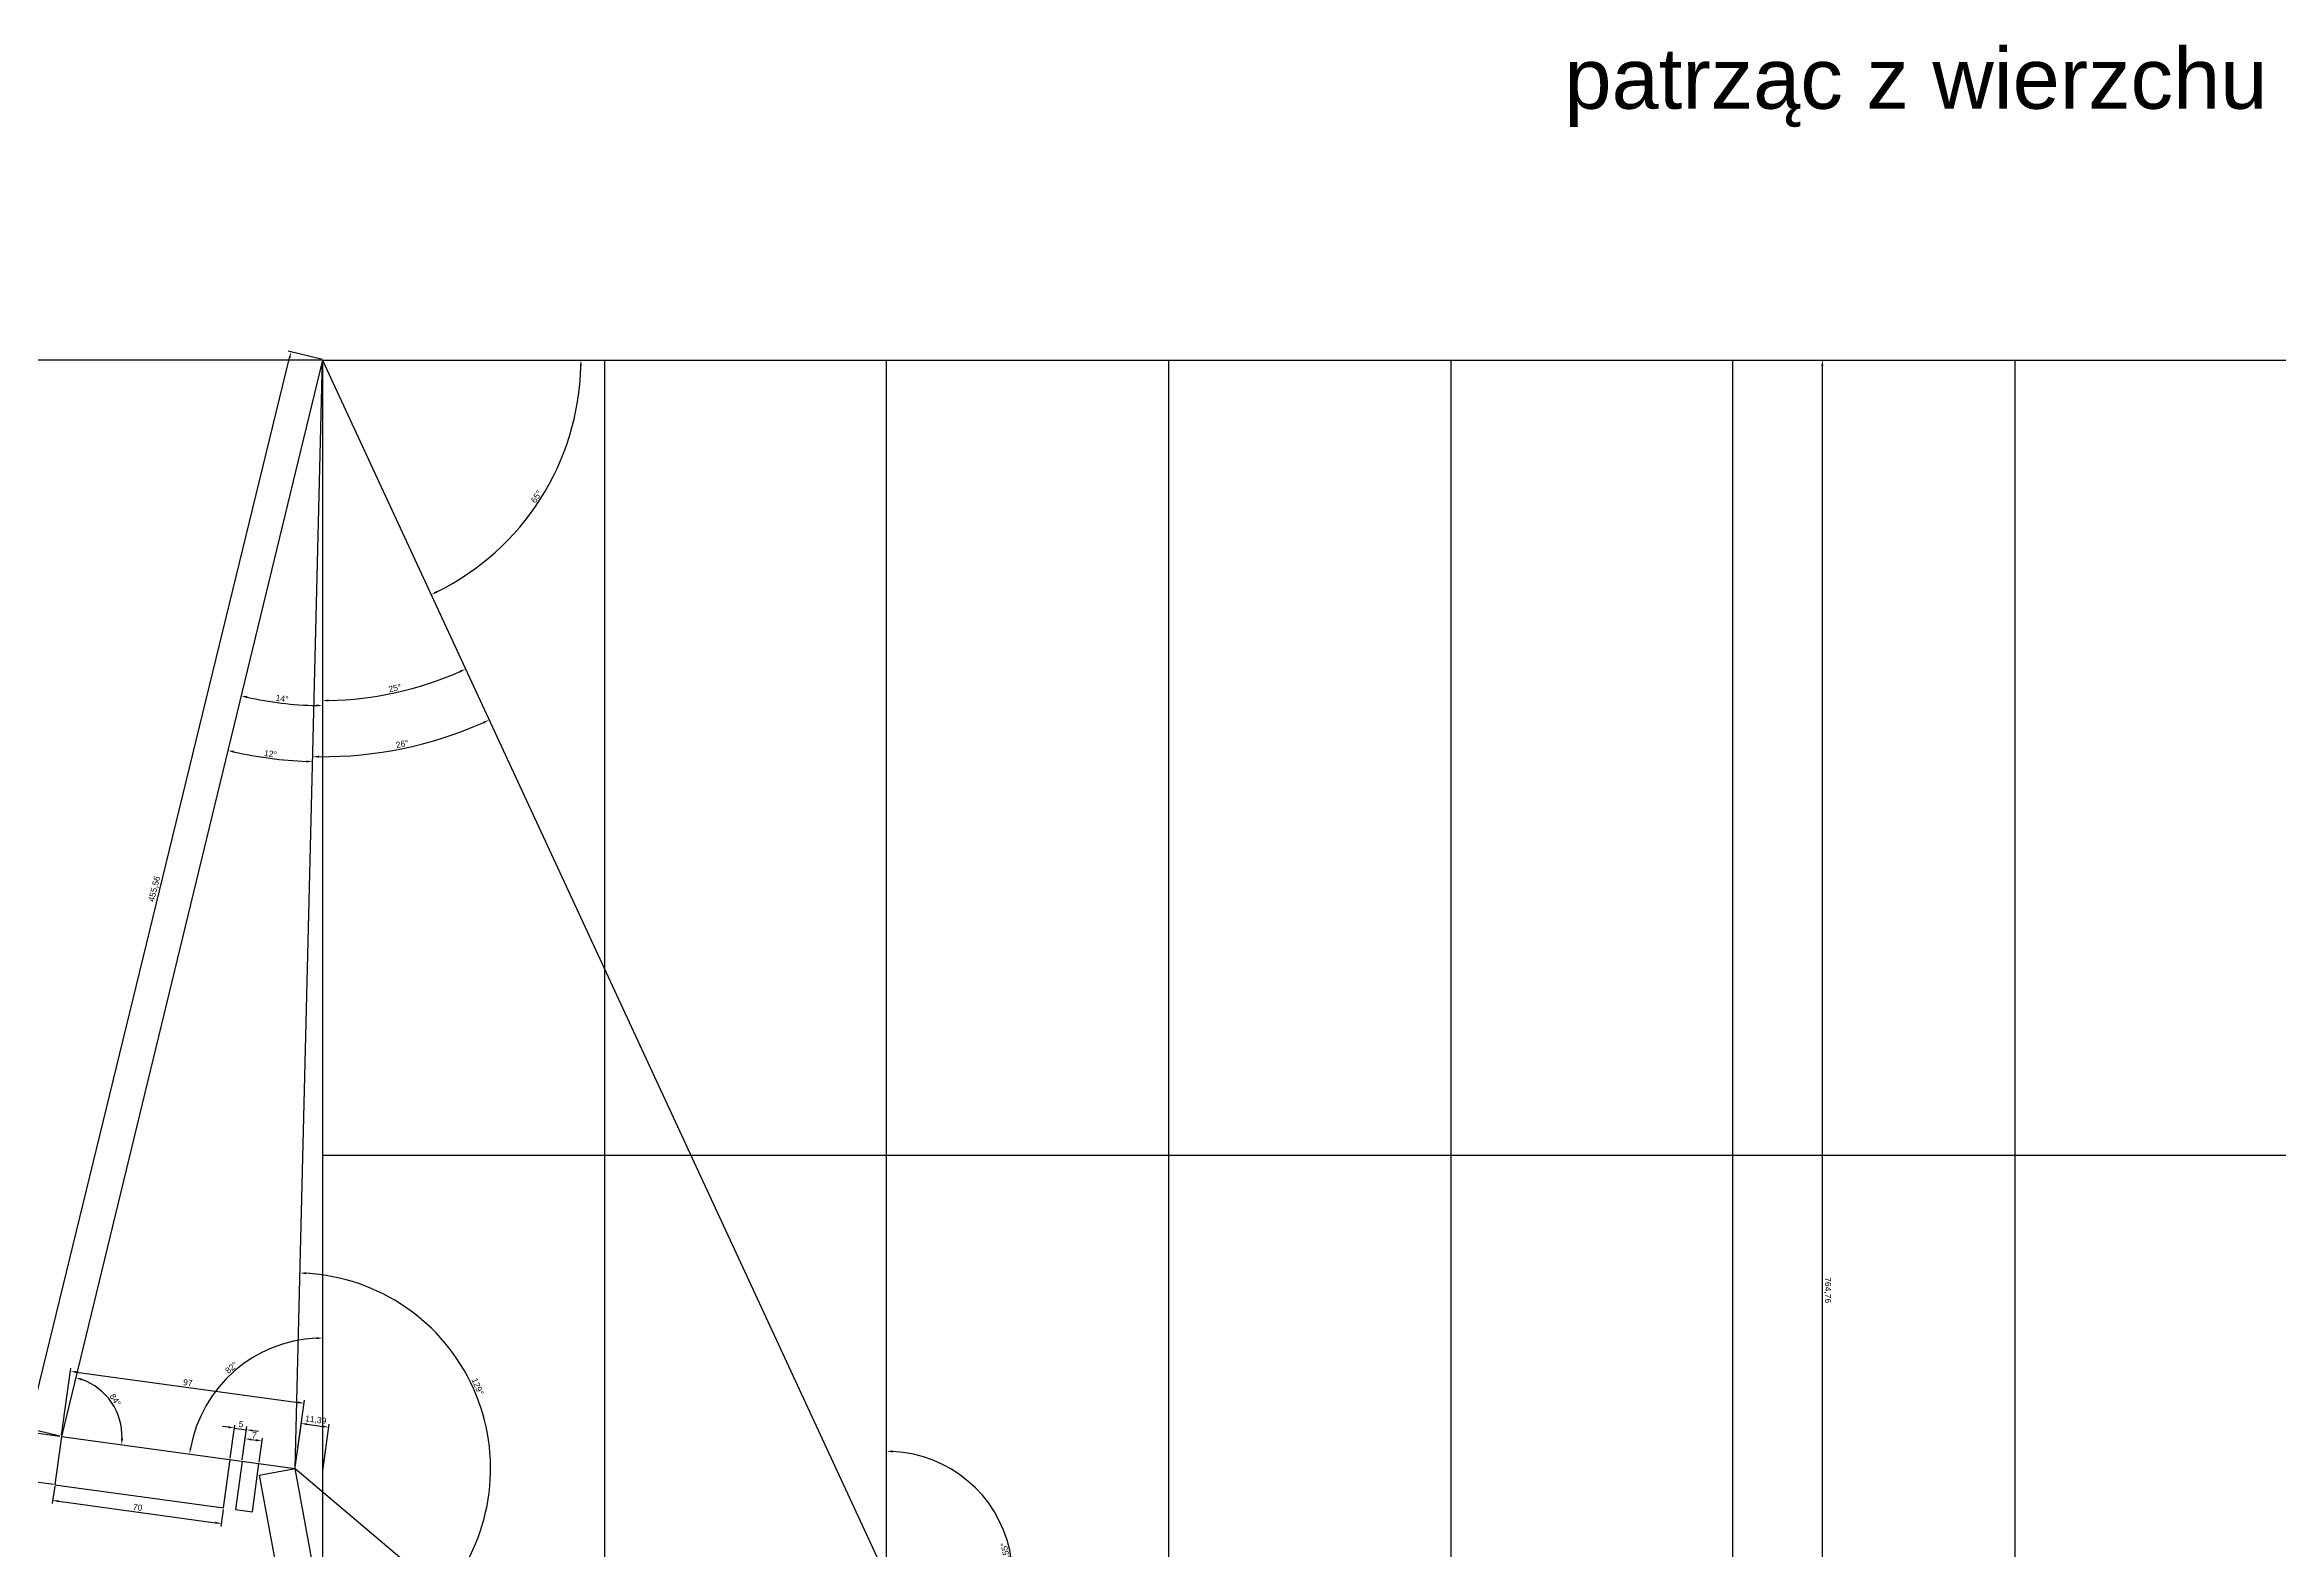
# Model space of a CAD drawing. Header units: millimetres. Extents: x -1487 to 2622, y -1207 to 1543.
# Drawn here: x -114 to 805, y -489 to 130 of the extents above; entities that cross this region are included whole.
import ezdxf

# ---------------------------------------------------------------- set-up
doc = ezdxf.new("R2010")
doc.units = ezdxf.units.MM
for name, color, linetype in [('bryła5', 122, 'Continuous'), ('kalenica główna', 70, 'Continuous'), ('kalenice2', 130, 'Continuous'), ('linia zalamania', 84, 'Continuous'), ('literki', 7, 'Continuous')]:
    doc.layers.add(name, color=color, linetype=linetype)
doc.layers.add('szwy5.s', color=170, linetype='Continuous', transparency=0.6)
doc.layers.add('szwy5.s-wymiary', color=140, linetype='Continuous', transparency=0.6)
doc.styles.get("Standard").update_dxf_attribs({"font": 'arial.ttf'})
doc.dimstyles.new('ISO-25', dxfattribs={"dimtxt": 2.5, "dimasz": 2.5, "dimexe": 1.25, "dimexo": 0.625, "dimtad": 1, "dimtxsty": 'Standard', "dimcen": 2.5, "dimadec": 0, "dimazin": 0, "dimtfac": 1, "dimtmove": 0, "dimatfit": 3, "dimfxl": 1, "dimarcsym": 0})

# ---------------------------------------------------------------- blocks, each defined once
blk = doc.blocks.new('*D11')
at = {"layer": 'szwy5.s-wymiary', "color": 0, "lineweight": -2, "transparency": 16777216}
blk.add_arc((232, -500.49), 51.88, 297.63125, 87.23851, dxfattribs=at)
at = {"layer": 'szwy5.s-wymiary', "color": 0, "transparency": 16777216}
for points in [[(234.49, -449.09), (234.51, -448.26), (232, -448.62)], [(256.24, -546.83), (255.87, -546.08), (253.82, -547.56)]]:
    blk.add_solid(points, dxfattribs=at)
at = {"layer": 'szwy5.s-wymiary', "color": 0, "transparency": 16777216, "insert": (280.8, -489.73), "char_height": 2.5, "attachment_point": 5, "rotation": 102.43488}
blk.add_mtext('155°', dxfattribs=at)
blk = doc.blocks.new('*D17')
at = {"layer": 'szwy5.s-wymiary', "color": 0, "lineweight": -2, "transparency": 16777216}
blk.add_arc((232, -661.26), 42.05, 93.40727, 136.39731, dxfattribs=at)
at = {"layer": 'szwy5.s-wymiary', "color": 0, "transparency": 16777216}
for points in [[(229.49, -618.87), (229.51, -619.7), (232, -619.21)], [(201.86, -632.54), (201.24, -631.98), (199.88, -634.12)]]:
    blk.add_solid(points, dxfattribs=at)
at = {"layer": 'szwy5.s-wymiary', "color": 0, "transparency": 16777216, "insert": (215.1, -624.85), "char_height": 2.5, "attachment_point": 5, "rotation": 204.90229}
blk.add_mtext('50°', dxfattribs=at)
blk = doc.blocks.new('*D47')
at = {"layer": 'szwy5.s-wymiary', "color": 0, "lineweight": -2, "transparency": 16777216}
for p, q in [((580.63, 0), (618.09, 0)), ((616.84, -2.5), (616.84, -762.26)), ((580.63, -764.76), (618.09, -764.76))]:
    blk.add_line(p, q, dxfattribs=at)
at = {"layer": 'szwy5.s-wymiary', "color": 0, "transparency": 16777216}
for points in [[(617.26, -2.5), (616.42, -2.5), (616.84, 0)], [(617.26, -762.26), (616.42, -762.26), (616.84, -764.76)]]:
    blk.add_solid(points, dxfattribs=at)
at = {"layer": 'szwy5.s-wymiary', "color": 0, "transparency": 16777216, "insert": (618.97, -382.38), "char_height": 2.5, "attachment_point": 5, "rotation": 270}
blk.add_mtext('764,76', dxfattribs=at)
blk = doc.blocks.new('*D50')
at = {"layer": 'szwy5.s-wymiary', "color": 0, "lineweight": -2, "transparency": 16777216}
blk.add_arc((232, -661.26), 34.31, 143.98048, 265.82409, dxfattribs=at)
at = {"layer": 'szwy5.s-wymiary', "color": 0, "transparency": 16777216}
for points in [[(203.92, -640.82), (204.58, -641.34), (205.79, -639.11)], [(229.52, -695.06), (229.49, -695.89), (232, -695.57)]]:
    blk.add_solid(points, dxfattribs=at)
at = {"layer": 'szwy5.s-wymiary', "color": 0, "transparency": 16777216, "insert": (199.16, -676.51), "char_height": 2.5, "attachment_point": 5, "rotation": 114.90229}
blk.add_mtext('130°', dxfattribs=at)
blk = doc.blocks.new('*D75')
at = {"layer": 'szwy5.s-wymiary', "color": 0, "lineweight": -2, "transparency": 16777216}
for p, q in [((-0.63, 0), (-163.2, 0)), ((-161.95, -2.5), (-161.95, -597.81)), ((-0.63, -600.31), (-163.2, -600.31))]:
    blk.add_line(p, q, dxfattribs=at)
at = {"layer": 'szwy5.s-wymiary', "color": 0, "transparency": 16777216}
for points in [[(-162.37, -2.5), (-161.54, -2.5), (-161.95, 0)], [(-162.37, -597.81), (-161.54, -597.81), (-161.95, -600.31)]]:
    blk.add_solid(points, dxfattribs=at)
at = {"layer": 'szwy5.s-wymiary', "color": 0, "transparency": 16777216, "insert": (-164.08, -300.15), "char_height": 2.5, "attachment_point": 5, "rotation": 90}
blk.add_mtext('600,31', dxfattribs=at)
blk = doc.blocks.new('*D76')
at = {"layer": 'szwy5.s-wymiary', "color": 0, "lineweight": -2, "transparency": 16777216}
blk.add_arc((354.5, -764.76), 30.58, 144.49034, 185.71154, dxfattribs=at)
at = {"layer": 'szwy5.s-wymiary', "color": 0, "transparency": 16777216}
for points in [[(329.28, -746.75), (329.94, -747.26), (331.14, -745.03)], [(324.49, -767.75), (323.66, -767.86), (324.42, -770.28)]]:
    blk.add_solid(points, dxfattribs=at)
at = {"layer": 'szwy5.s-wymiary', "color": 0, "transparency": 16777216, "insert": (323.11, -756.41), "char_height": 2.5, "attachment_point": 5, "rotation": 75.10094}
blk.add_mtext('51°', dxfattribs=at)
blk = doc.blocks.new('*D77')
at = {"layer": 'szwy5.s-wymiary', "color": 0, "lineweight": -2, "transparency": 16777216}
blk.add_arc((354.5, -764.76), 32.29, 119.3067, 135.36764, dxfattribs=at)
at = {"layer": 'szwy5.s-wymiary', "color": 0, "transparency": 16777216}
for points in [[(331.83, -742.36), (331.21, -741.79), (329.83, -743.92)], [(338.5, -736.23), (338.88, -736.97), (340.92, -735.46)]]:
    blk.add_solid(points, dxfattribs=at)
at = {"layer": 'szwy5.s-wymiary', "color": 0, "transparency": 16777216, "insert": (333.76, -737.58), "char_height": 2.5, "attachment_point": 5, "rotation": 37.33717}
blk.add_mtext('25°', dxfattribs=at)
blk = doc.blocks.new('*D80')
at = {"layer": 'szwy5.s-wymiary', "color": 0, "lineweight": -2, "transparency": 16777216}
blk.add_arc((861.5, -764.76), 13.21, 75.98867, 169.14157, dxfattribs=at)
at = {"layer": 'szwy5.s-wymiary', "color": 0, "transparency": 16777216}
for points in [[(864.84, -751.55), (864.56, -752.34), (867.06, -752.78)], [(848.94, -762.31), (848.11, -762.23), (848.29, -764.76)]]:
    blk.add_solid(points, dxfattribs=at)
at = {"layer": 'szwy5.s-wymiary', "color": 0, "transparency": 16777216, "insert": (853.37, -752.02), "char_height": 2.5, "attachment_point": 5, "rotation": 32.56512}
blk.add_mtext('115°', dxfattribs=at)
blk = doc.blocks.new('*D81')
at = {"layer": 'szwy5.s-wymiary', "color": 0, "lineweight": -2, "transparency": 16777216}
blk.add_arc((354.5, -764.76), 7.6, 18.92157, 95.94819, dxfattribs=at)
at = {"layer": 'szwy5.s-wymiary', "color": 0, "transparency": 16777216}
for points in [[(353.82, -757.6), (353.6, -756.8), (351.3, -757.86)], [(362.1, -762.23), (361.28, -762.36), (362.1, -764.76)]]:
    blk.add_solid(points, dxfattribs=at)
at = {"layer": 'szwy5.s-wymiary', "color": 0, "transparency": 16777216, "insert": (359.62, -756.75), "char_height": 2.5, "attachment_point": 5, "rotation": 327.43488}
blk.add_mtext('115°', dxfattribs=at)
blk = doc.blocks.new('*D82')
at = {"layer": 'szwy5.s-wymiary', "color": 0, "lineweight": -2, "transparency": 16777216}
blk.add_arc((-11.28, -455.7), 80.73, 282.17172, 318.03016, dxfattribs=at)
at = {"layer": 'szwy5.s-wymiary', "color": 0, "transparency": 16777216}
for points in [[(48.42, -509.41), (49.05, -509.96), (50.38, -507.8)], [(5.82, -535.02), (5.66, -534.21), (3.29, -535.1)]]:
    blk.add_solid(points, dxfattribs=at)
at = {"layer": 'szwy5.s-wymiary', "color": 0, "transparency": 16777216, "insert": (28.25, -523.9), "char_height": 2.5, "attachment_point": 5, "rotation": 30.10094}
blk.add_mtext('39°', dxfattribs=at)
blk = doc.blocks.new('*D83')
at = {"layer": 'szwy5.s-wymiary', "color": 0, "lineweight": -2, "transparency": 16777216}
blk.add_arc((-11.28, -455.7), 80.39, 321.58635, 86.79985, dxfattribs=at)
at = {"layer": 'szwy5.s-wymiary', "color": 0, "transparency": 16777216}
for points in [[(-6.81, -375.85), (-6.78, -375.02), (-9.29, -375.33)], [(52.03, -505.92), (51.39, -505.39), (50.13, -507.59)]]:
    blk.add_solid(points, dxfattribs=at)
at = {"layer": 'szwy5.s-wymiary', "color": 0, "transparency": 16777216, "insert": (63.78, -421.97), "char_height": 2.5, "attachment_point": 5, "rotation": 294.1931}
blk.add_mtext('129°', dxfattribs=at)
blk = doc.blocks.new('*D84')
at = {"layer": 'szwy5.s-wymiary', "color": 0, "lineweight": -2, "transparency": 16777216}
blk.add_arc((0, 0), 106.27, 296.21769, 358.65207, dxfattribs=at)
at = {"layer": 'szwy5.s-wymiary', "color": 0, "transparency": 16777216}
for points in [[(105.82, -2.49), (106.66, -2.5), (106.27, 0)], [(47.13, -95.71), (46.77, -94.96), (44.69, -96.41)]]:
    blk.add_solid(points, dxfattribs=at)
at = {"layer": 'szwy5.s-wymiary', "color": 0, "transparency": 16777216, "insert": (87.96, -56.18), "char_height": 2.5, "attachment_point": 5, "rotation": 57.43488}
blk.add_mtext('65°', dxfattribs=at)
blk = doc.blocks.new('*D85')
at = {"layer": 'szwy5.s-wymiary', "color": 0, "lineweight": -2, "transparency": 16777216}
blk.add_arc((0, 0), 140, 271.02313, 293.84662, dxfattribs=at)
at = {"layer": 'szwy5.s-wymiary', "color": 0, "transparency": 16777216}
for points in [[(56.43, -127.67), (56.77, -128.43), (58.88, -127.02)], [(2.5, -140.4), (2.5, -139.56), (0, -140)]]:
    blk.add_solid(points, dxfattribs=at)
at = {"layer": 'szwy5.s-wymiary', "color": 0, "transparency": 16777216, "insert": (29.74, -134.86), "char_height": 2.5, "attachment_point": 5, "rotation": 12.43488}
blk.add_mtext('25°', dxfattribs=at)
blk = doc.blocks.new('*D86')
at = {"layer": 'szwy5.s-wymiary', "color": 0, "lineweight": -2, "transparency": 16777216}
blk.add_arc((0, 0), 163.08, 269.45998, 293.99141, dxfattribs=at)
at = {"layer": 'szwy5.s-wymiary', "color": 0, "transparency": 16777216}
for points in [[(66.14, -148.61), (66.48, -149.37), (68.58, -147.96)], [(-1.54, -163.49), (-1.53, -162.66), (-4.04, -163.03)]]:
    blk.add_solid(points, dxfattribs=at)
at = {"layer": 'szwy5.s-wymiary', "color": 0, "transparency": 16777216, "insert": (32.76, -157.81), "char_height": 2.5, "attachment_point": 5, "rotation": 11.72569}
blk.add_mtext('26°', dxfattribs=at)
blk = doc.blocks.new('*D87')
at = {"layer": 'szwy5.s-wymiary', "color": 0, "lineweight": -2, "transparency": 16777216}
blk.add_arc((1216, 0), 21.74, 186.59116, 238.53908, dxfattribs=at)
at = {"layer": 'szwy5.s-wymiary', "color": 0, "transparency": 16777216}
for points in [[(1193.98, -2.52), (1194.82, -2.47), (1194.26, 0)], [(1204.85, -18.18), (1204.45, -18.91), (1206.86, -19.73)]]:
    blk.add_solid(points, dxfattribs=at)
at = {"layer": 'szwy5.s-wymiary', "color": 0, "transparency": 16777216, "insert": (1199.28, -10.68), "char_height": 2.5, "attachment_point": 5, "rotation": 302.56512}
blk.add_mtext('65°', dxfattribs=at)
blk = doc.blocks.new('*D98')
at = {"layer": 'szwy5.s-wymiary', "color": 0, "lineweight": -2, "transparency": 16777216}
for p, q in [((-108.01, -442.49), (-131.98, -439.21)), ((-131.08, -441.86), (-133.11, -456.72)), ((-110.72, -462.3), (-134.69, -459.03))]:
    blk.add_line(p, q, dxfattribs=at)
at = {"layer": 'szwy5.s-wymiary', "color": 0, "transparency": 16777216}
for points in [[(-130.67, -441.92), (-131.49, -441.8), (-130.74, -439.38)], [(-132.7, -456.78), (-133.52, -456.66), (-133.45, -459.2)]]:
    blk.add_solid(points, dxfattribs=at)
at = {"layer": 'szwy5.s-wymiary', "color": 0, "transparency": 16777216, "insert": (-130.21, -449.55), "char_height": 2.5, "attachment_point": 5, "rotation": 262.22109}
blk.add_mtext('20', dxfattribs=at)
blk = doc.blocks.new('*D99')
at = {"layer": 'szwy5.s-wymiary', "color": 0, "lineweight": -2, "transparency": 16777216}
for p, q in [((-110.18, -463.01), (-111.15, -470.06)), ((-108.5, -469.16), (-44.1, -477.96)), ((-40.83, -472.48), (-41.79, -479.53))]:
    blk.add_line(p, q, dxfattribs=at)
at = {"layer": 'szwy5.s-wymiary', "color": 0, "transparency": 16777216}
for points in [[(-108.44, -468.74), (-108.56, -469.57), (-110.98, -468.82)], [(-44.04, -477.54), (-44.15, -478.37), (-41.62, -478.29)]]:
    blk.add_solid(points, dxfattribs=at)
at = {"layer": 'szwy5.s-wymiary', "color": 0, "transparency": 16777216, "insert": (-76.04, -471.67), "char_height": 2.5, "attachment_point": 5, "rotation": 352.22109}
blk.add_mtext('70', dxfattribs=at)
blk = doc.blocks.new('*D100')
at = {"layer": 'szwy5.s-wymiary', "color": 0, "lineweight": -2, "transparency": 16777216}
for p, q in [((-33, -452.1), (-31.64, -442.2)), ((-29.34, -443.77), (-27.35, -444.05)), ((-26.06, -453.05), (-24.71, -443.15))]:
    blk.add_line(p, q, dxfattribs=at)
at = {"layer": 'szwy5.s-wymiary', "color": 0, "transparency": 16777216}
for points in [[(-29.28, -443.36), (-29.39, -444.19), (-31.81, -443.44)], [(-27.3, -443.63), (-27.41, -444.46), (-24.88, -444.38)]]:
    blk.add_solid(points, dxfattribs=at)
at = {"layer": 'szwy5.s-wymiary', "color": 0, "transparency": 16777216, "insert": (-28.09, -442.05), "char_height": 2.5, "attachment_point": 5, "rotation": 352.22109}
blk.add_mtext('7', dxfattribs=at)
blk = doc.blocks.new('*D101')
at = {"layer": 'szwy5.s-wymiary', "color": 0, "lineweight": -2, "transparency": 16777216}
for p, q in [((-38.74, -438.71), (-41.21, -438.37)), ((-37.95, -451.43), (-36.09, -437.81)), ((-36.26, -439.04), (-31.3, -439.72)), ((-33, -452.1), (-31.14, -438.48)), ((-28.83, -440.06), (-26.35, -440.4))]:
    blk.add_line(p, q, dxfattribs=at)
at = {"layer": 'szwy5.s-wymiary', "color": 0, "transparency": 16777216}
for points in [[(-38.68, -438.29), (-38.79, -439.12), (-36.26, -439.04)], [(-28.77, -439.65), (-28.88, -440.47), (-31.3, -439.72)]]:
    blk.add_solid(points, dxfattribs=at)
at = {"layer": 'szwy5.s-wymiary', "color": 0, "transparency": 16777216, "insert": (-33.52, -437.5), "char_height": 2.5, "attachment_point": 5, "rotation": 352.22109}
blk.add_mtext('5', dxfattribs=at)
blk = doc.blocks.new('*D104')
at = {"layer": 'szwy5.s-wymiary', "color": 0, "lineweight": -2, "transparency": 16777216}
blk.add_arc((0, 0), 142.04, 257.36918, 268.99153, dxfattribs=at)
at = {"layer": 'szwy5.s-wymiary', "color": 0, "transparency": 16777216}
for points in [[(-31.15, -139.01), (-30.96, -138.19), (-33.49, -138.03)], [(-2.5, -141.6), (-2.5, -142.43), (0, -142.04)]]:
    blk.add_solid(points, dxfattribs=at)
at = {"layer": 'szwy5.s-wymiary', "color": 0, "transparency": 16777216, "insert": (-16.64, -139.17), "char_height": 2.5, "attachment_point": 5, "rotation": 353.18035}
blk.add_mtext('14°', dxfattribs=at)
blk = doc.blocks.new('*D105')
at = {"layer": 'szwy5.s-wymiary', "color": 0, "lineweight": -2, "transparency": 16777216}
blk.add_arc((0, 0), 165.15, 257.22805, 267.71429, dxfattribs=at)
at = {"layer": 'szwy5.s-wymiary', "color": 0, "transparency": 16777216}
for points in [[(-36.6, -161.47), (-36.41, -160.66), (-38.94, -160.49)], [(-6.57, -164.6), (-6.6, -165.43), (-4.09, -165.1)]]:
    blk.add_solid(points, dxfattribs=at)
at = {"layer": 'szwy5.s-wymiary', "color": 0, "transparency": 16777216, "insert": (-21.39, -161.86), "char_height": 2.5, "attachment_point": 5, "rotation": 352.47117}
blk.add_mtext('12°', dxfattribs=at)
blk = doc.blocks.new('*D106')
at = {"layer": 'szwy5.s-wymiary', "color": 0, "lineweight": -2, "transparency": 16777216}
for p, q in [((-120.4, -436.82), (-13.57, 0.89)), ((0.02, 0.15), (-14.19, 3.62)), ((-108, -442.42), (-122.2, -438.96))]:
    blk.add_line(p, q, dxfattribs=at)
at = {"layer": 'szwy5.s-wymiary', "color": 0, "transparency": 16777216}
for points in [[(-13.97, 0.99), (-13.16, 0.79), (-12.97, 3.32)], [(-120.8, -436.73), (-119.99, -436.92), (-120.99, -439.25)]]:
    blk.add_solid(points, dxfattribs=at)
at = {"layer": 'szwy5.s-wymiary', "color": 0, "transparency": 16777216, "insert": (-69.05, -217.46), "char_height": 2.5, "attachment_point": 5, "rotation": 76.28432}
blk.add_mtext('455,56', dxfattribs=at)
blk = doc.blocks.new('*D107')
at = {"layer": 'szwy5.s-wymiary', "color": 0, "lineweight": -2, "transparency": 16777216}
for p, q in [((-107.31, -441.95), (-103.55, -414.48)), ((-101.25, -416.06), (-10.09, -428.51)), ((-11.2, -455.08), (-7.45, -427.61))]:
    blk.add_line(p, q, dxfattribs=at)
at = {"layer": 'szwy5.s-wymiary', "color": 0, "transparency": 16777216}
for points in [[(-101.19, -415.64), (-101.3, -416.47), (-103.72, -415.72)], [(-10.04, -428.1), (-10.15, -428.92), (-7.61, -428.85)]]:
    blk.add_solid(points, dxfattribs=at)
at = {"layer": 'szwy5.s-wymiary', "color": 0, "transparency": 16777216, "insert": (-55.41, -420.4), "char_height": 2.5, "attachment_point": 5, "rotation": 352.22109}
blk.add_mtext('97', dxfattribs=at)
blk = doc.blocks.new('*D108')
at = {"layer": 'szwy5.s-wymiary', "color": 0, "lineweight": -2, "transparency": 16777216}
blk.add_arc((-107.39, -442.57), 24.92, 357.97099, 70.61082, dxfattribs=at)
at = {"layer": 'szwy5.s-wymiary', "color": 0, "transparency": 16777216}
for points in [[(-99.24, -419.46), (-99, -418.66), (-101.51, -418.35)], [(-82.07, -443.49), (-82.9, -443.42), (-82.7, -445.94)]]:
    blk.add_solid(points, dxfattribs=at)
at = {"layer": 'szwy5.s-wymiary', "color": 0, "transparency": 16777216, "insert": (-85.23, -427.46), "char_height": 2.5, "attachment_point": 5, "rotation": 304.2909}
blk.add_mtext('84°', dxfattribs=at)
blk = doc.blocks.new('*D109')
at = {"layer": 'szwy5.s-wymiary', "color": 0, "lineweight": -2, "transparency": 16777216}
blk.add_arc((0, -457.24), 55.19, 92.59549, 169.6256, dxfattribs=at)
at = {"layer": 'szwy5.s-wymiary', "color": 0, "transparency": 16777216}
for points in [[(-2.51, -401.69), (-2.49, -402.52), (0, -402.05)], [(-53.88, -447.37), (-54.7, -447.24), (-54.68, -449.77)]]:
    blk.add_solid(points, dxfattribs=at)
at = {"layer": 'szwy5.s-wymiary', "color": 0, "transparency": 16777216, "insert": (-37.54, -414.23), "char_height": 2.5, "attachment_point": 5, "rotation": 41.11055}
blk.add_mtext('82°', dxfattribs=at)
blk = doc.blocks.new('*D110')
at = {"layer": 'szwy5.s-wymiary', "color": 0, "lineweight": -2, "transparency": 16777216}
for p, q in [((-11.2, -455.08), (-8.58, -435.93)), ((-6.28, -437.51), (0.05, -438.37)), ((0.08, -456.62), (2.7, -437.47))]:
    blk.add_line(p, q, dxfattribs=at)
at = {"layer": 'szwy5.s-wymiary', "color": 0, "transparency": 16777216}
for points in [[(-6.22, -437.1), (-6.33, -437.92), (-8.75, -437.17)], [(0.11, -437.96), (0, -438.79), (2.53, -438.71)]]:
    blk.add_solid(points, dxfattribs=at)
at = {"layer": 'szwy5.s-wymiary', "color": 0, "transparency": 16777216, "insert": (-2.82, -435.83), "char_height": 2.5, "attachment_point": 5, "rotation": 352.22109}
blk.add_mtext('11,39', dxfattribs=at)

msp = doc.modelspace()

# ---------------------------------------------------------------- linework, layer by layer
at = {"layer": 'bryła5', "transparency": 33554687, "extrusion": (-0.67437, 0.086417, 0.733319)}
msp.add_line((-11.283, -455.701, 0), (0, 0), dxfattribs=at)
at = {"layer": 'bryła5', "transparency": 33554687, "extrusion": (0.097995, 0.717344, 0.689793)}
for p, q in [((0, 0, 0), (-107.391, -442.572, 0)), ((-107.391, -442.572, 0), (-11.283, -455.701, 0))]:
    msp.add_line(p, q, dxfattribs=at)
at = {"layer": 'bryła5', "transparency": 33554687, "extrusion": (0.009492, 0.069485, 0.997538)}
msp.add_line((-11.283, -455.701, 0), (0, 0, 0), dxfattribs=at)
at = {"layer": 'bryła5', "transparency": 33554687, "extrusion": (-0.395107, 0.729554, 0.558249)}
msp.add_line((-11.283, -455.701, 0), (354.5, -764.762, 0), dxfattribs=at)
at = {"layer": 'bryła5', "transparency": 33554687, "extrusion": (-0.133346, 0.726737, 0.673849)}
msp.add_line((55.492, -819.625, 0), (-11.283, -455.701, 0), dxfattribs=at)
at = {"layer": 'kalenica główna', "extrusion": (1.86035e-14, 0.912703, -0.408624)}
msp.add_line((0, 0), (1276, 0), dxfattribs=at)
at = {"layer": 'kalenice2', "transparency": 33554687, "extrusion": (-8.29252e-11, -7.21816e-11, -1)}
msp.add_line((151.579, -327, 0), (0, -327, 0), dxfattribs=at)
at = {"layer": 'kalenice2', "transparency": 33554687, "extrusion": (1.03666e-13, -2.61458e-14, -1)}
msp.add_line((1064.421, -327, 0), (151.579, -327), dxfattribs=at)
at = {"layer": 'linia zalamania'}
msp.add_line((0, 0), (354.5, -764.762), dxfattribs=at)
at = {"layer": 'szwy5.s', "transparency": 33554687}
for p, q in [((116, 0), (116, -250.246)), ((232, -500.493), (232, 0)), ((348, -750.739), (348, 0)), ((-107.391, -442.572, 0), (-110.098, -462.388, 0)), ((-107.391, -442.572, 0), (-11.283, -455.701, 0)), ((-40.742, -471.862, 0), (-38.035, -452.046, 0)), ((-33.081, -452.723, 0), (-35.788, -472.539, 0)), ((-110.098, -462.388, 0), (-40.742, -471.862, 0)), ((0, -465.234, 0), (0, -600.31, 0)), ((-35.788, -472.539, 0), (-28.852, -473.486, 0))]:
    msp.add_line(p, q, dxfattribs=at)
at = {"layer": 'szwy5.s', "transparency": 33554687, "extrusion": (1.07969e-14, 0.912703, -0.408624)}
for p, q in [((464, 0), (464, -764.762)), ((580, -764.762), (580, 0)), ((696, 0), (696, -764.762))]:
    msp.add_line(p, q, dxfattribs=at)
at = {"layer": 'szwy5.s', "transparency": 33554687, "extrusion": (-0.093364, -0.683445, 0.724007)}
for p, q in [((0, 0, 0), (-107.391, -442.572, 0)), ((-107.391, -442.572, 0), (-11.283, -455.701, 0))]:
    msp.add_line(p, q, dxfattribs=at)
at = {"layer": 'szwy5.s', "transparency": 33554687, "extrusion": (0.679448, 0.314953, -0.662688)}
for p, q in [((0, 0, 0), (0, -465.234, 0)), ((116, -250.246, 0), (116, -563.246, 0))]:
    msp.add_line(p, q, dxfattribs=at)
at = {"layer": 'szwy5.s', "transparency": 33554687, "extrusion": (-7.65321e-11, -6.82361e-10, -1)}
for p, q in [((-28.852, -473.486, 0), (-26.145, -453.671, 0)), ((-26.037, -458.408, 0), (-11.283, -455.701, 0))]:
    msp.add_line(p, q, dxfattribs=at)
at = {"layer": 'szwy5.s', "transparency": 33554687, "extrusion": (-1.74906e-10, -1.46087e-10, -1)}
msp.add_line((-26.037, -458.408, 0), (41.46, -826.267, 0), dxfattribs=at)

# ---------------------------------------------------------------- texts
at = {"layer": 'literki', "transparency": 33554687}
msp.add_text('patrząc z wierzchu', height=25, dxfattribs=at).set_placement((510.754, 103.286))

# ---------------------------------------------------------------- dimensions: what is measured, and where the dimension line sits
at = {"layer": 'szwy5.s-wymiary', "transparency": 33554687}
for base, p1, p2, angle, picture, middle in [((-161.952, -600.31), (0, 0, 0), (0, -600.31, 0), 90, '*D75', (-164.08, -300.155)), ((-12.974, 3.319, 0), (-107.391, -442.572, 0), (0.625, 0, 0), 76.28432, '*D106', (-69.048, -217.463, 0)), ((-7.615, -428.847, 0), (-107.391, -442.572, 0), (-11.283, -455.701, 0), 352.221094, '*D107', (-55.411, -420.399, 0)), ((2.531, -438.713, 0), (-11.283, -455.701, 0), (0, -457.242, 0), 352.221094, '*D110', (-2.822, -435.834, 0))]:
    dim = msp.add_linear_dim(base=base, p1=p1, p2=p2, angle=angle, dimstyle='ISO-25', dxfattribs=at)
    dim.commit()
    dim.dimension.update_dxf_attribs({"geometry": picture, "text_midpoint": middle})
for base, line1, line2, picture, middle in [((-27.444, -162.853), ((-11.283, -455.701, 0), (0, 0)), ((0, 0, 0), (-107.391, -442.572, 0)), '*D105', (-21.392, -161.862)), ((336.827, -737.735), ((0, 0), (354.5, -764.762)), ((-11.283, -455.701, 0), (354.5, -764.762, 0)), '*D77', (333.762, -737.575)), ((69.02, -451.871), ((-11.283, -455.701, 0), (354.5, -764.762, 0)), ((-11.283, -455.701, 0), (0, 0)), '*D83', (63.785, -421.975)), ((20.847, -161.741), ((-11.283, -455.701, 0), (0, 0)), ((0, 0), (354.5, -764.762)), '*D86', (32.756, -157.814)), ((360.469, -760.049), ((354.5, -764.762), (861.5, -764.762)), ((0, 0), (354.5, -764.762)), '*D81', (359.617, -756.75)), ((77.186, -73.043), ((0, 0), (1276, 0)), ((0, 0), (354.5, -764.762)), '*D84', (87.958, -56.176)), ((20.186, -138.54), ((0, 0, 0), (0, -465.234, 0)), ((0, 0), (354.5, -764.762)), '*D85', (29.737, -134.861)), ((1195.798, -8.043), ((1216, 0, 0), (861.5, -764.762)), ((0, 0), (1276, 0)), '*D87', (1199.277, -10.68)), ((-22.447, -140.253), ((0, 0, 0), (0, -465.234, 0)), ((0, 0, 0), (-107.391, -442.572, 0)), '*D104', (-16.643, -139.166)), ((-84.012, -433.939), ((-107.391, -442.572, 0), (-11.283, -455.701, 0)), ((0, 0, 0), (-107.391, -442.572, 0)), '*D108', (-85.229, -427.459, 0)), ((-25.406, -408.245), ((0, 0, 0), (0, -465.234, 0)), ((-107.391, -442.572, 0), (-11.283, -455.701, 0)), '*D109', (-37.54, -414.225, 0)), ((858.434, -751.911), ((1216, 0, 0), (861.5, -764.762)), ((354.5, -764.762), (861.5, -764.762)), '*D80', (853.365, -752.025)), ((326.423, -752.651), ((55.492, -819.625, 0), (354.5, -764.762)), ((-11.283, -455.701, 0), (354.5, -764.762, 0)), '*D76', (323.113, -756.411)), ((20.95, -529.715), ((-11.283, -455.701, 0), (354.5, -764.762, 0)), ((55.492, -819.625, 0), (-11.283, -455.701, 0)), '*D82', (28.25, -523.896))]:
    dim = msp.add_angular_dim_2l(base=base, line1=line1, line2=line2, dimstyle='ISO-25', dxfattribs=at)
    dim.commit()
    dim.dimension.update_dxf_attribs({"geometry": picture, "text_midpoint": middle})
at = {"layer": 'szwy5.s-wymiary', "color": 152, "true_color": 0x2776bb, "transparency": 33554687}
for base, line1, line2, picture, middle in [((282.459, -512.533), ((354.5, -764.762), (0, 0)), ((232, -764.762), (232, 0)), '*D11', (280.802, -489.732)), ((219.987, -620.965), ((232, -500.493, 0), (232, -661.258, 0)), ((-11.283, -455.701, 0), (354.5, -764.762, 0)), '*D17', (215.096, -624.846, 0)), ((197.745, -663.175), ((-11.283, -455.701, 0), (354.5, -764.762, 0)), ((232, -822.023, 0), (232, -661.258, 0)), '*D50', (199.155, -676.505, 0))]:
    dim = msp.add_angular_dim_2l(base=base, line1=line1, line2=line2, dimstyle='ISO-25', dxfattribs=at)
    dim.commit()
    dim.dimension.update_dxf_attribs({"geometry": picture, "text_midpoint": middle})
for base, p1, p2, angle, picture, middle in [((616.839, -764.762), (580, 0), (580, -764.762), 270, '*D47', (618.966, -382.381)), ((-133.448, -459.198, 0), (-107.391, -442.572, 0), (-110.098, -462.388, 0), 262.221094, '*D98', (-130.211, -449.547, 0)), ((-31.305, -439.721, 0), (-38.035, -452.046, 0), (-33.081, -452.723, 0), 352.221094, '*D101', (-33.525, -437.504, 0)), ((-24.877, -444.384, 0), (-33.081, -452.723, 0), (-26.145, -453.671, 0), 352.221094, '*D100', (-28.091, -442.052, 0)), ((-41.62, -478.294, 0), (-110.098, -462.388, 0), (-40.742, -471.862, 0), 352.221094, '*D99', (-76.041, -471.672, 0))]:
    dim = msp.add_linear_dim(base=base, p1=p1, p2=p2, angle=angle, dimstyle='ISO-25', dxfattribs=at)
    dim.commit()
    dim.dimension.update_dxf_attribs({"geometry": picture, "text_midpoint": middle})

doc.saveas('drawing.dxf')
